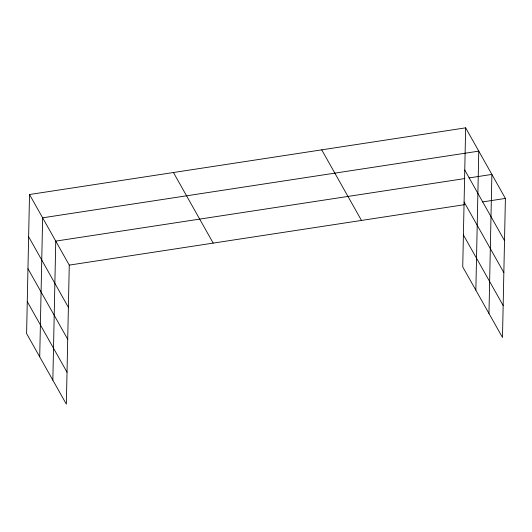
<?xml version="1.0" encoding="UTF-8"?>
<svg xmlns="http://www.w3.org/2000/svg" width="532" height="532" viewBox="0 0 532 532"><rect width="100%" height="100%" fill="white"/><g stroke="black" fill="none" stroke-linecap="round" stroke-linejoin="round"><path stroke-width="0.8" d="M29.513 194.519L26.6 333.571L66.354 404.16L69.266 265.109L29.513 194.519L465.646 127.84L505.4 198.429L502.487 337.481L462.734 266.891L465.646 127.84M39.72 356.866L42.633 217.814L478.767 151.135L475.854 290.186M52.841 380.161L55.754 241.109L464.895 178.553M488.968 313.481L491.881 174.43L468.985 177.927M69.266 265.109L464.516 204.68M482.504 201.934L505.4 198.429M464.762 170.054L504.516 240.65M464.09 202.007L503.844 272.603M463.399 234.931L503.159 305.528M321.72 149.844L361.474 220.434M173.439 172.514L213.192 243.104M28.628 236.733L68.382 307.33M27.957 268.693L67.717 339.283M27.272 301.611L67.025 372.207"/></g></svg>
